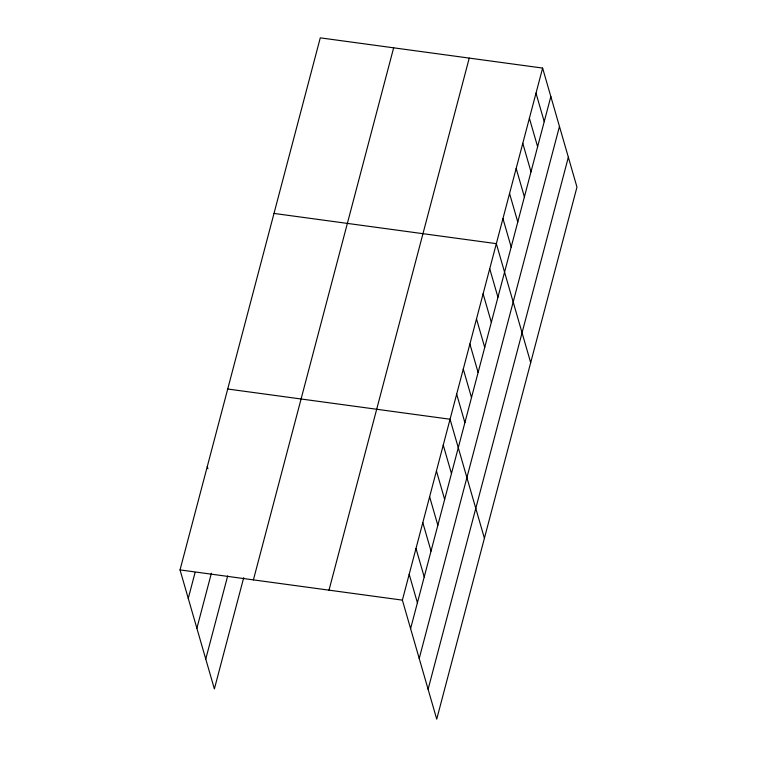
<?xml version="1.0" encoding="UTF-8"?>
<svg xmlns="http://www.w3.org/2000/svg" width="757" height="757" viewBox="0 0 757 757"><rect width="100%" height="100%" fill="white"/><g stroke="black" fill="none" stroke-linecap="round" stroke-linejoin="round"><path stroke-width="1.14" d="M243.707 577.695L214.382 688.927L180.034 569.907L320.277 37.85L542.618 68.073L576.966 187.093L436.723 719.15L402.374 600.131L542.618 68.073M188.256 598.409L195.069 572.566M196.877 628.282L211.392 573.219M205.762 659.054L227.677 575.907M253.406 579.881L393.649 47.823M329.002 590.157L469.245 58.1M410.597 628.632L550.841 96.565M419.217 658.505L559.461 126.438M428.102 689.277L568.346 157.219M273.996 213.427L496.337 243.65L530.685 362.669M227.715 389.013L450.055 419.236L484.404 538.246M180.034 569.907L402.374 600.131M536.003 93.158L544.226 121.65M529.389 118.234L537.621 146.735M522.784 143.319L531.007 171.82M516.17 168.404L524.393 196.896M509.556 193.489L517.779 221.981M502.941 218.574L511.174 247.066M489.722 268.735L497.945 297.236M483.108 293.82L491.34 322.312M476.503 318.905L484.726 347.397M469.889 343.981L478.112 372.482M463.275 369.066L471.497 397.567M456.67 394.151L464.893 422.643M443.242 445.078L451.465 473.57M436.429 470.92L444.652 499.412M429.616 496.762L437.839 525.254M422.803 522.604L431.036 551.096M415.99 548.447L424.223 576.948M409.187 574.289L417.41 602.79M207.276 466.539L207.91 468.734"/></g></svg>
